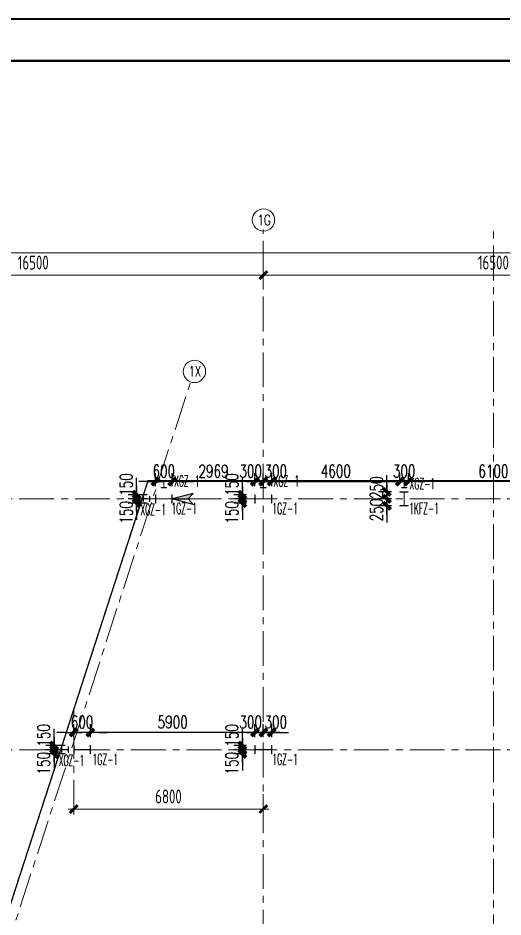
# Model space of a CAD drawing. Extents: x -1201378 to 2367219, y -619313 to 244905.
# Drawn here: x 109345 to 126737, y 212650 to 244905 of the extents above; entities that cross this region are included whole.
import ezdxf
from ezdxf.enums import TextEntityAlignment as Align

# ---------------------------------------------------------------- set-up
doc = ezdxf.new("R2010")
doc.units = 0
doc.header["$LTSCALE"] = 1000
doc.linetypes.add('CENTER', pattern=[2, 1.25, -0.25, 0.25, -0.25])
doc.linetypes.add('HIDDEN', pattern=[0.375, 0.25, -0.125])
doc.layers.get('0').update_dxf_attribs({"linetype": 'CONTINUOUS'})
doc.layers.get('Defpoints').update_dxf_attribs({"linetype": 'CONTINUOUS'})
for name, color, linetype in [('0-cxFrame', 155, 'CONTINUOUS'), ('S-CJGC', 5, 'CONTINUOUS'), ('S-DIMZ', 115, 'CONTINUOUS'), ('S-SGJ', 21, 'CONTINUOUS'), ('S-SHAPE2', 165, 'HIDDEN')]:
    doc.layers.add(name, color=color, linetype=linetype)
for name, color, linetype, lineweight in [('0-cxText', 131, 'CONTINUOUS', 25), ('S-axis', 111, 'CONTINUOUS', 0), ('S-col', 2, 'CONTINUOUS', 0), ('S-dote', 5, 'CENTER', 0)]:
    doc.layers.add(name, color=color, linetype=linetype, lineweight=lineweight)
doc.styles.add('_TCH_AXIS', font='COMPLEX', dxfattribs={"bigfont": 'GBCBIG'})
doc.styles.add('cx_tuming', font='simhei.ttf')
doc.styles.add('cx_tuqian1', font='')
doc.styles.add('SS1', font='tj-romans1.shx', dxfattribs={"width": 0.7, "bigfont": 'tj-hztxt1.shx'})
doc.styles.add('TSSD_Dimension', font='tssdeng.shx', dxfattribs={"width": 0.7, "bigfont": 'hztxt.shx'})
doc.styles.add('黑体', font='simhei.ttf', dxfattribs={"width": 0.8})
doc.styles.get('cx_tuqian1').set_extended_font_data('SimSun')
doc.dimstyles.new('S-150-ARCHI', dxfattribs={"dimscale": 150, "dimtxt": 3, "dimasz": 2, "dimexe": 2, "dimexo": 2, "dimgap": 1, "dimtad": 1, "dimdec": 0, "dimzin": 0, "dimdsep": 46, "dimtxsty": 'SS1', "dimblk1": 'TT', "dimblk2": 'TT', "dimsah": 1, "dimcen": 1, "dimclrd": 256, "dimclre": 256, "dimclrt": 256, "dimadec": 0, "dimazin": 0, "dimtfac": 1, "dimtdec": 0, "dimtix": 1, "dimtmove": 2, "dimatfit": 0, "dimldrblk": 'TT', "dimfxl": 2, "dimtolj": 1, "dimtzin": 0, "dimarcsym": 0})
doc.dimstyles.new('TSSD_200_200', dxfattribs={"dimtxt": 500, "dimasz": 200, "dimexe": 200, "dimexo": 500, "dimgap": 200, "dimtad": 1, "dimdec": 0, "dimzin": 0, "dimdsep": 46, "dimtxsty": 'TSSD_Dimension', "dimblk": 'ARCHTICK', "dimcen": 0, "dimdle": 200, "dimclrt": 7, "dimadec": 0, "dimazin": 0, "dimtfac": 1, "dimtdec": 0, "dimtix": 1, "dimtmove": 2, "dimatfit": 3, "dimfxl": 1, "dimtolj": 1, "dimtzin": 0, "dimarcsym": 0})

# ---------------------------------------------------------------- blocks, each defined once
blk = doc.blocks.new('TK22.A0 L(Dragon)')
at = {"layer": '0-cxFrame', "color": 7, "const_width": 0.5}
blk.add_lwpolyline([(0, 0), (-1486, 0), (-1486, 841), (0, 841)], close=True, dxfattribs=at)
at = {"layer": '0-cxFrame', "const_width": 0.5}
blk.add_lwpolyline([(-80, 10), (-1466, 10), (-1466, 831), (-80, 831)], close=True, dxfattribs=at)
at = {"style": '黑体', "flags": 4}
blk.add_attdef('图幅', text='', height=3.3, dxfattribs=at).set_placement((-40, 3), align=Align.RIGHT)
at = {"layer": '0-cxText', "flags": 4}
for tag, height, style, p in [('建设单位', 3.5, 'cx_tuming', (-45, 240)), ('项目名称', 3.5, 'cx_tuming', (-45, 210)), ('子项名称', 3.5, 'cx_tuming', (-45, 180)), ('工程编号', 3.3, 'cx_tuqian1', (-35, 165)), ('图名1', 3.5, 'cx_tuming', (-45, 87)), ('图名2', 3.5, 'cx_tuming', (-45, 79)), ('图名3', 3.5, 'cx_tuming', (-45, 71)), ('出图日期', 3.3, 'cx_tuqian1', (-39, 60)), ('专业', 3.3, 'cx_tuqian1', (-55, 52)), ('图号', 3.3, 'cx_tuqian1', (-55, 44)), ('版次', 3.3, 'cx_tuqian1', (-20, 44))]:
    blk.add_attdef(tag, text='', height=height, dxfattribs=dict(at, style=style)).set_placement(p, align=Align.MIDDLE)
at = {"layer": 'Defpoints', "color": 6, "flags": 4}
for tag, height, style, p in [('tufu', 3.3, '黑体', (-12, 12)), ('dwfname', 4, 'cx_tuqian1', (-80, 3))]:
    blk.add_attdef(tag, text='', height=height, dxfattribs=dict(at, style=style)).set_placement(p, align=Align.RIGHT)
blk = doc.blocks.new('_FZH')
at = {"layer": 'S-col'}
blk.add_lwpolyline([(-0.375, -0.188), (-0.375, 0.187), (-0.36, 0.187), (-0.36, 0.005), (0.36, 0.005), (0.36, 0.187), (0.375, 0.187), (0.375, -0.188), (0.36, -0.188), (0.36, -0.005), (-0.36, -0.005), (-0.36, -0.188)], close=True, dxfattribs=at)
blk = doc.blocks.new('w4234324')
at = {"layer": 'S-col', "xscale": 800.0000000000005, "yscale": 800.0000000000005, "zscale": 800.0000000000005}
for p in [(-230523, 831820), (-226954, 831820), (-233454, 822820), (-226954, 822820)]:
    blk.add_blockref('_FZH', p, dxfattribs=at)
blk = doc.blocks.new('_ArchTick')
at = {"color": 0, "linetype": 'ByBlock', "const_width": 0.5}
blk.add_lwpolyline([(-0.71, -0.71), (0.71, 0.71)], dxfattribs=at)
blk = doc.blocks.new('*D2995')
at = {"layer": 'Defpoints', "color": 0, "transparency": 16777216}
for p in [(-181858, 123054), (-198358, 122147), (-181858, 122147)]:
    blk.add_point(p, dxfattribs=at)
at = {"layer": 'S-axis', "color": 0, "lineweight": -2, "transparency": 16777216}
for p, q in [((-198358, 122647), (-198358, 123254)), ((-181858, 122647), (-181858, 123254)), ((-198558, 123054), (-181658, 123054))]:
    blk.add_line(p, q, dxfattribs=at)
at = {"layer": 'S-axis', "color": 0, "lineweight": -2, "transparency": 16777216, "xscale": 200, "yscale": 200, "zscale": 200, "rotation": 180}
blk.add_blockref('_ArchTick', (-198358, 123054), dxfattribs=at)
at = {"layer": 'S-axis', "color": 0, "lineweight": -2, "transparency": 16777216, "xscale": 200, "yscale": 200, "zscale": 200}
blk.add_blockref('_ArchTick', (-181858, 123054), dxfattribs=at)
at = {"layer": 'S-axis', "color": 7, "transparency": 16777216, "insert": (-190108, 123504), "char_height": 500, "attachment_point": 5, "style": 'TSSD_Dimension'}
blk.add_mtext('\\A1;16500', dxfattribs=at)
blk = doc.blocks.new('*D2996')
at = {"layer": 'Defpoints', "color": 0, "transparency": 16777216}
for p in [(-165358, 123054), (-181858, 122147), (-165358, 122147)]:
    blk.add_point(p, dxfattribs=at)
at = {"layer": 'S-axis', "color": 0, "lineweight": -2, "transparency": 16777216}
for p, q in [((-181858, 122647), (-181858, 123254)), ((-165358, 122647), (-165358, 123254)), ((-182058, 123054), (-165158, 123054))]:
    blk.add_line(p, q, dxfattribs=at)
at = {"layer": 'S-axis', "color": 0, "lineweight": -2, "transparency": 16777216, "xscale": 200, "yscale": 200, "zscale": 200, "rotation": 180}
blk.add_blockref('_ArchTick', (-181858, 123054), dxfattribs=at)
at = {"layer": 'S-axis', "color": 0, "lineweight": -2, "transparency": 16777216, "xscale": 200, "yscale": 200, "zscale": 200}
blk.add_blockref('_ArchTick', (-165358, 123054), dxfattribs=at)
at = {"layer": 'S-axis', "color": 7, "transparency": 16777216, "insert": (-173608, 123504), "char_height": 500, "attachment_point": 5, "style": 'TSSD_Dimension'}
blk.add_mtext('\\A1;16500', dxfattribs=at)
blk = doc.blocks.new('*D3019')
at = {"layer": 'Defpoints', "color": 0, "transparency": 16777216}
for p in [(-82958, 123854), (-209458, 122247), (-82958, 122247)]:
    blk.add_point(p, dxfattribs=at)
at = {"layer": 'S-axis', "color": 0, "lineweight": -2, "transparency": 16777216}
for p, q in [((-209458, 122747), (-209458, 124054)), ((-82958, 122747), (-82958, 124054)), ((-209658, 123854), (-82758, 123854))]:
    blk.add_line(p, q, dxfattribs=at)
at = {"layer": 'S-axis', "color": 0, "lineweight": -2, "transparency": 16777216, "xscale": 200, "yscale": 200, "zscale": 200, "rotation": 180}
blk.add_blockref('_ArchTick', (-209458, 123854), dxfattribs=at)
at = {"layer": 'S-axis', "color": 0, "lineweight": -2, "transparency": 16777216, "xscale": 200, "yscale": 200, "zscale": 200}
blk.add_blockref('_ArchTick', (-82958, 123854), dxfattribs=at)
at = {"layer": 'S-axis', "color": 7, "transparency": 16777216, "insert": (-146208, 124304), "char_height": 500, "attachment_point": 5, "style": 'TSSD_Dimension'}
blk.add_mtext('\\A1;126500', dxfattribs=at)
blk = doc.blocks.new('*D3035')
at = {"layer": 'Defpoints', "color": 0, "transparency": 16777216}
for p in [(-188658, 104937), (-181858, 104937), (-181858, 103899)]:
    blk.add_point(p, dxfattribs=at)
at = {"layer": 'S-axis', "color": 0, "lineweight": -2, "transparency": 16777216}
for p, q in [((-188658, 104437), (-188658, 103699)), ((-181858, 104437), (-181858, 103699)), ((-188858, 103899), (-181658, 103899))]:
    blk.add_line(p, q, dxfattribs=at)
at = {"layer": 'S-axis', "color": 0, "lineweight": -2, "transparency": 16777216, "xscale": 200, "yscale": 200, "zscale": 200, "rotation": 180}
blk.add_blockref('_ArchTick', (-188658, 103899), dxfattribs=at)
at = {"layer": 'S-axis', "color": 0, "lineweight": -2, "transparency": 16777216, "xscale": 200, "yscale": 200, "zscale": 200}
blk.add_blockref('_ArchTick', (-181858, 103899), dxfattribs=at)
at = {"layer": 'S-axis', "color": 7, "transparency": 16777216, "insert": (-185258, 104349), "char_height": 500, "attachment_point": 5, "style": 'TSSD_Dimension'}
blk.add_mtext('\\A1;6800', dxfattribs=at)
blk = doc.blocks.new('TT')
blk.add_line((-0.97, 0), (0.97, 0))
at = {"const_width": 0.45}
blk.add_lwpolyline([(-0.44, -0.44), (0.44, 0.44)], dxfattribs=at)
blk = doc.blocks.new('*D4987')
at = {"layer": 'Defpoints', "color": 0, "transparency": 16777216}
for p in [(117390, 218652), (117842, 218652), (117842, 218502)]:
    blk.add_point(p, dxfattribs=at)
at = {"layer": 'S-DIMZ', "lineweight": -2, "transparency": 16777216}
for p, q in [((117390, 218952), (117390, 219252)), ((117542, 218652), (117090, 218652)), ((117542, 218502), (117090, 218502)), ((117390, 218502), (117390, 218652)), ((117390, 218202), (117390, 217902))]:
    blk.add_line(p, q, dxfattribs=at)
at = {"layer": 'S-DIMZ', "lineweight": -2, "transparency": 16777216, "xscale": 300, "yscale": 300, "zscale": 300}
for p, rotation in [((117390, 218652), 270), ((117390, 218502), 90)]:
    blk.add_blockref('TT', p, dxfattribs=dict(at, rotation=rotation))
at = {"layer": 'S-DIMZ', "transparency": 16777216, "insert": (117015, 218168), "char_height": 450, "attachment_point": 5, "rotation": 90, "style": 'SS1'}
blk.add_mtext('\\A1;150', dxfattribs=at)
blk = doc.blocks.new('*D4988')
at = {"layer": 'Defpoints', "color": 0, "transparency": 16777216}
for p in [(117390, 218802), (117842, 218802), (117842, 218652)]:
    blk.add_point(p, dxfattribs=at)
at = {"layer": 'S-DIMZ', "lineweight": -2, "transparency": 16777216}
for p, q in [((117390, 219102), (117390, 219402)), ((117542, 218802), (117090, 218802)), ((117390, 218652), (117390, 218802)), ((117542, 218652), (117090, 218652)), ((117390, 218352), (117390, 218052))]:
    blk.add_line(p, q, dxfattribs=at)
at = {"layer": 'S-DIMZ', "lineweight": -2, "transparency": 16777216, "xscale": 300, "yscale": 300, "zscale": 300}
for p, rotation in [((117390, 218802), 270), ((117390, 218652), 90)]:
    blk.add_blockref('TT', p, dxfattribs=dict(at, rotation=rotation))
at = {"layer": 'S-DIMZ', "transparency": 16777216, "insert": (117015, 219167), "char_height": 450, "attachment_point": 5, "rotation": 90, "style": 'SS1'}
blk.add_mtext('\\A1;150', dxfattribs=at)
blk = doc.blocks.new('*D4989')
at = {"layer": 'Defpoints', "color": 0, "transparency": 16777216}
for p in [(118142, 219270), (117842, 218802), (118142, 218802)]:
    blk.add_point(p, dxfattribs=at)
at = {"layer": 'S-DIMZ', "lineweight": -2, "transparency": 16777216}
for p, q in [((117842, 219102), (117842, 219570)), ((118142, 219102), (118142, 219570)), ((117542, 219270), (117242, 219270)), ((117842, 219270), (118142, 219270)), ((118442, 219270), (118742, 219270))]:
    blk.add_line(p, q, dxfattribs=at)
at = {"layer": 'S-DIMZ', "lineweight": -2, "transparency": 16777216, "xscale": 300, "yscale": 300, "zscale": 300}
blk.add_blockref('TT', (117842, 219270), dxfattribs=at)
at = {"layer": 'S-DIMZ', "lineweight": -2, "transparency": 16777216, "xscale": 300, "yscale": 300, "zscale": 300, "rotation": 180}
blk.add_blockref('TT', (118142, 219270), dxfattribs=at)
at = {"layer": 'S-DIMZ', "transparency": 16777216, "insert": (117689, 219645), "char_height": 450, "attachment_point": 5, "style": 'SS1'}
blk.add_mtext('\\A1;300', dxfattribs=at)
blk = doc.blocks.new('*D4990')
at = {"layer": 'Defpoints', "color": 0, "transparency": 16777216}
for p in [(118442, 219270), (118142, 218802), (118442, 218802)]:
    blk.add_point(p, dxfattribs=at)
at = {"layer": 'S-DIMZ', "lineweight": -2, "transparency": 16777216}
for p, q in [((118142, 219102), (118142, 219570)), ((118442, 219102), (118442, 219570)), ((117842, 219270), (117542, 219270)), ((118142, 219270), (118442, 219270)), ((118742, 219270), (119042, 219270))]:
    blk.add_line(p, q, dxfattribs=at)
at = {"layer": 'S-DIMZ', "lineweight": -2, "transparency": 16777216, "xscale": 300, "yscale": 300, "zscale": 300}
blk.add_blockref('TT', (118142, 219270), dxfattribs=at)
at = {"layer": 'S-DIMZ', "lineweight": -2, "transparency": 16777216, "xscale": 300, "yscale": 300, "zscale": 300, "rotation": 180}
blk.add_blockref('TT', (118442, 219270), dxfattribs=at)
at = {"layer": 'S-DIMZ', "transparency": 16777216, "insert": (118589, 219645), "char_height": 450, "attachment_point": 5, "style": 'SS1'}
blk.add_mtext('\\A1;300', dxfattribs=at)
blk = doc.blocks.new('*D4975')
at = {"layer": 'Defpoints', "color": 0, "transparency": 16777216}
for p in [(117390, 227652), (117842, 227652), (117842, 227502)]:
    blk.add_point(p, dxfattribs=at)
at = {"layer": 'S-DIMZ', "lineweight": -2, "transparency": 16777216}
for p, q in [((117390, 227952), (117390, 228252)), ((117542, 227652), (117090, 227652)), ((117542, 227502), (117090, 227502)), ((117390, 227502), (117390, 227652)), ((117390, 227202), (117390, 226902))]:
    blk.add_line(p, q, dxfattribs=at)
at = {"layer": 'S-DIMZ', "lineweight": -2, "transparency": 16777216, "xscale": 300, "yscale": 300, "zscale": 300}
for p, rotation in [((117390, 227652), 270), ((117390, 227502), 90)]:
    blk.add_blockref('TT', p, dxfattribs=dict(at, rotation=rotation))
at = {"layer": 'S-DIMZ', "transparency": 16777216, "insert": (117015, 227168), "char_height": 450, "attachment_point": 5, "rotation": 90, "style": 'SS1'}
blk.add_mtext('\\A1;150', dxfattribs=at)
blk = doc.blocks.new('*D4976')
at = {"layer": 'Defpoints', "color": 0, "transparency": 16777216}
for p in [(117390, 227802), (117842, 227802), (117842, 227652)]:
    blk.add_point(p, dxfattribs=at)
at = {"layer": 'S-DIMZ', "lineweight": -2, "transparency": 16777216}
for p, q in [((117390, 228102), (117390, 228402)), ((117542, 227802), (117090, 227802)), ((117390, 227652), (117390, 227802)), ((117542, 227652), (117090, 227652)), ((117390, 227352), (117390, 227052))]:
    blk.add_line(p, q, dxfattribs=at)
at = {"layer": 'S-DIMZ', "lineweight": -2, "transparency": 16777216, "xscale": 300, "yscale": 300, "zscale": 300}
for p, rotation in [((117390, 227802), 270), ((117390, 227652), 90)]:
    blk.add_blockref('TT', p, dxfattribs=dict(at, rotation=rotation))
at = {"layer": 'S-DIMZ', "transparency": 16777216, "insert": (117015, 228167), "char_height": 450, "attachment_point": 5, "rotation": 90, "style": 'SS1'}
blk.add_mtext('\\A1;150', dxfattribs=at)
blk = doc.blocks.new('*D4977')
at = {"layer": 'Defpoints', "color": 0, "transparency": 16777216}
for p in [(118142, 228270), (117842, 227802), (118142, 227802)]:
    blk.add_point(p, dxfattribs=at)
at = {"layer": 'S-DIMZ', "lineweight": -2, "transparency": 16777216}
for p, q in [((117842, 228102), (117842, 228570)), ((118142, 228102), (118142, 228570)), ((117542, 228270), (117242, 228270)), ((117842, 228270), (118142, 228270)), ((118442, 228270), (118742, 228270))]:
    blk.add_line(p, q, dxfattribs=at)
at = {"layer": 'S-DIMZ', "lineweight": -2, "transparency": 16777216, "xscale": 300, "yscale": 300, "zscale": 300}
blk.add_blockref('TT', (117842, 228270), dxfattribs=at)
at = {"layer": 'S-DIMZ', "lineweight": -2, "transparency": 16777216, "xscale": 300, "yscale": 300, "zscale": 300, "rotation": 180}
blk.add_blockref('TT', (118142, 228270), dxfattribs=at)
at = {"layer": 'S-DIMZ', "transparency": 16777216, "insert": (117689, 228645), "char_height": 450, "attachment_point": 5, "style": 'SS1'}
blk.add_mtext('\\A1;300', dxfattribs=at)
blk = doc.blocks.new('*D4978')
at = {"layer": 'Defpoints', "color": 0, "transparency": 16777216}
for p in [(118442, 228270), (118142, 227802), (118442, 227802)]:
    blk.add_point(p, dxfattribs=at)
at = {"layer": 'S-DIMZ', "lineweight": -2, "transparency": 16777216}
for p, q in [((118142, 228102), (118142, 228570)), ((118442, 228102), (118442, 228570)), ((117842, 228270), (117542, 228270)), ((118142, 228270), (118442, 228270)), ((118742, 228270), (119042, 228270))]:
    blk.add_line(p, q, dxfattribs=at)
at = {"layer": 'S-DIMZ', "lineweight": -2, "transparency": 16777216, "xscale": 300, "yscale": 300, "zscale": 300}
blk.add_blockref('TT', (118142, 228270), dxfattribs=at)
at = {"layer": 'S-DIMZ', "lineweight": -2, "transparency": 16777216, "xscale": 300, "yscale": 300, "zscale": 300, "rotation": 180}
blk.add_blockref('TT', (118442, 228270), dxfattribs=at)
at = {"layer": 'S-DIMZ', "transparency": 16777216, "insert": (118589, 228645), "char_height": 450, "attachment_point": 5, "style": 'SS1'}
blk.add_mtext('\\A1;300', dxfattribs=at)
blk = doc.blocks.new('*D5107')
at = {"layer": 'Defpoints', "color": 0, "transparency": 16777216}
for p in [(113597, 227652), (114273, 227652), (114273, 227502)]:
    blk.add_point(p, dxfattribs=at)
at = {"layer": 'S-DIMZ', "lineweight": -2, "transparency": 16777216}
for p, q in [((113597, 227952), (113597, 228252)), ((113973, 227652), (113297, 227652)), ((113973, 227502), (113297, 227502)), ((113597, 227502), (113597, 227652)), ((113597, 227202), (113597, 226902))]:
    blk.add_line(p, q, dxfattribs=at)
at = {"layer": 'S-DIMZ', "lineweight": -2, "transparency": 16777216, "xscale": 300, "yscale": 300, "zscale": 300}
for p, rotation in [((113597, 227652), 270), ((113597, 227502), 90)]:
    blk.add_blockref('TT', p, dxfattribs=dict(at, rotation=rotation))
at = {"layer": 'S-DIMZ', "transparency": 16777216, "insert": (113222, 227168), "char_height": 450, "attachment_point": 5, "rotation": 90, "style": 'SS1'}
blk.add_mtext('\\A1;150', dxfattribs=at)
blk = doc.blocks.new('*D5108')
at = {"layer": 'Defpoints', "color": 0, "transparency": 16777216}
for p in [(113597, 227802), (114273, 227802), (114273, 227652)]:
    blk.add_point(p, dxfattribs=at)
at = {"layer": 'S-DIMZ', "lineweight": -2, "transparency": 16777216}
for p, q in [((113597, 228102), (113597, 228402)), ((113973, 227802), (113297, 227802)), ((113597, 227652), (113597, 227802)), ((113973, 227652), (113297, 227652)), ((113597, 227352), (113597, 227052))]:
    blk.add_line(p, q, dxfattribs=at)
at = {"layer": 'S-DIMZ', "lineweight": -2, "transparency": 16777216, "xscale": 300, "yscale": 300, "zscale": 300}
for p, rotation in [((113597, 227802), 270), ((113597, 227652), 90)]:
    blk.add_blockref('TT', p, dxfattribs=dict(at, rotation=rotation))
at = {"layer": 'S-DIMZ', "transparency": 16777216, "insert": (113222, 228167), "char_height": 450, "attachment_point": 5, "rotation": 90, "style": 'SS1'}
blk.add_mtext('\\A1;150', dxfattribs=at)
blk = doc.blocks.new('*D5109')
at = {"layer": 'Defpoints', "color": 0, "transparency": 16777216}
for p in [(114873, 228270), (114873, 227802), (117842, 227802)]:
    blk.add_point(p, dxfattribs=at)
at = {"layer": 'S-DIMZ', "lineweight": -2, "transparency": 16777216}
for p, q in [((114873, 228102), (114873, 228570)), ((117842, 228102), (117842, 228570)), ((117542, 228270), (115173, 228270))]:
    blk.add_line(p, q, dxfattribs=at)
at = {"layer": 'S-DIMZ', "lineweight": -2, "transparency": 16777216, "xscale": 300, "yscale": 300, "zscale": 300, "rotation": 180}
blk.add_blockref('TT', (114873, 228270), dxfattribs=at)
at = {"layer": 'S-DIMZ', "lineweight": -2, "transparency": 16777216, "xscale": 300, "yscale": 300, "zscale": 300}
blk.add_blockref('TT', (117842, 228270), dxfattribs=at)
at = {"layer": 'S-DIMZ', "transparency": 16777216, "insert": (116357, 228645), "char_height": 450, "attachment_point": 5, "style": 'SS1'}
blk.add_mtext('\\A1;2969', dxfattribs=at)
blk = doc.blocks.new('*D5110')
at = {"layer": 'Defpoints', "color": 0, "transparency": 16777216}
for p in [(114273, 228270), (114273, 227802), (114873, 227802)]:
    blk.add_point(p, dxfattribs=at)
at = {"layer": 'S-DIMZ', "lineweight": -2, "transparency": 16777216}
for p, q in [((114273, 228102), (114273, 228570)), ((114873, 228102), (114873, 228570)), ((113973, 228270), (113673, 228270)), ((114873, 228270), (114273, 228270)), ((115173, 228270), (115473, 228270))]:
    blk.add_line(p, q, dxfattribs=at)
at = {"layer": 'S-DIMZ', "lineweight": -2, "transparency": 16777216, "xscale": 300, "yscale": 300, "zscale": 300}
blk.add_blockref('TT', (114273, 228270), dxfattribs=at)
at = {"layer": 'S-DIMZ', "lineweight": -2, "transparency": 16777216, "xscale": 300, "yscale": 300, "zscale": 300, "rotation": 180}
blk.add_blockref('TT', (114873, 228270), dxfattribs=at)
at = {"layer": 'S-DIMZ', "transparency": 16777216, "insert": (114573, 228645), "char_height": 450, "attachment_point": 5, "style": 'SS1'}
blk.add_mtext('\\A1;600', dxfattribs=at)
blk = doc.blocks.new('*D5112')
at = {"layer": 'Defpoints', "color": 0, "transparency": 16777216}
for p in [(110640, 218652), (111342, 218652), (111342, 218502)]:
    blk.add_point(p, dxfattribs=at)
at = {"layer": 'S-DIMZ', "lineweight": -2, "transparency": 16777216}
for p, q in [((110640, 218952), (110640, 219252)), ((111042, 218652), (110340, 218652)), ((111042, 218502), (110340, 218502)), ((110640, 218502), (110640, 218652)), ((110640, 218202), (110640, 217902))]:
    blk.add_line(p, q, dxfattribs=at)
at = {"layer": 'S-DIMZ', "lineweight": -2, "transparency": 16777216, "xscale": 300, "yscale": 300, "zscale": 300}
for p, rotation in [((110640, 218652), 270), ((110640, 218502), 90)]:
    blk.add_blockref('TT', p, dxfattribs=dict(at, rotation=rotation))
at = {"layer": 'S-DIMZ', "transparency": 16777216, "insert": (110265, 218168), "char_height": 450, "attachment_point": 5, "rotation": 90, "style": 'SS1'}
blk.add_mtext('\\A1;150', dxfattribs=at)
blk = doc.blocks.new('*D5113')
at = {"layer": 'Defpoints', "color": 0, "transparency": 16777216}
for p in [(110640, 218802), (111342, 218802), (111342, 218652)]:
    blk.add_point(p, dxfattribs=at)
at = {"layer": 'S-DIMZ', "lineweight": -2, "transparency": 16777216}
for p, q in [((110640, 219102), (110640, 219402)), ((111042, 218802), (110340, 218802)), ((110640, 218652), (110640, 218802)), ((111042, 218652), (110340, 218652)), ((110640, 218352), (110640, 218052))]:
    blk.add_line(p, q, dxfattribs=at)
at = {"layer": 'S-DIMZ', "lineweight": -2, "transparency": 16777216, "xscale": 300, "yscale": 300, "zscale": 300}
for p, rotation in [((110640, 218802), 270), ((110640, 218652), 90)]:
    blk.add_blockref('TT', p, dxfattribs=dict(at, rotation=rotation))
at = {"layer": 'S-DIMZ', "transparency": 16777216, "insert": (110265, 219167), "char_height": 450, "attachment_point": 5, "rotation": 90, "style": 'SS1'}
blk.add_mtext('\\A1;150', dxfattribs=at)
blk = doc.blocks.new('*D5114')
at = {"layer": 'Defpoints', "color": 0, "transparency": 16777216}
for p in [(111942, 219270), (111942, 218802), (117842, 218802)]:
    blk.add_point(p, dxfattribs=at)
at = {"layer": 'S-DIMZ', "lineweight": -2, "transparency": 16777216}
for p, q in [((111942, 219102), (111942, 219570)), ((117842, 219102), (117842, 219570)), ((117542, 219270), (112242, 219270))]:
    blk.add_line(p, q, dxfattribs=at)
at = {"layer": 'S-DIMZ', "lineweight": -2, "transparency": 16777216, "xscale": 300, "yscale": 300, "zscale": 300, "rotation": 180}
blk.add_blockref('TT', (111942, 219270), dxfattribs=at)
at = {"layer": 'S-DIMZ', "lineweight": -2, "transparency": 16777216, "xscale": 300, "yscale": 300, "zscale": 300}
blk.add_blockref('TT', (117842, 219270), dxfattribs=at)
at = {"layer": 'S-DIMZ', "transparency": 16777216, "insert": (114892, 219645), "char_height": 450, "attachment_point": 5, "style": 'SS1'}
blk.add_mtext('\\A1;5900', dxfattribs=at)
blk = doc.blocks.new('*D5111')
at = {"layer": 'Defpoints', "color": 0, "transparency": 16777216}
for p in [(111342, 219270), (111342, 218802), (111942, 218802)]:
    blk.add_point(p, dxfattribs=at)
at = {"layer": 'S-DIMZ', "lineweight": -2, "transparency": 16777216}
for p, q in [((111342, 219102), (111342, 219570)), ((111942, 219102), (111942, 219570)), ((111042, 219270), (110742, 219270)), ((111942, 219270), (111342, 219270)), ((112242, 219270), (112542, 219270))]:
    blk.add_line(p, q, dxfattribs=at)
at = {"layer": 'S-DIMZ', "lineweight": -2, "transparency": 16777216, "xscale": 300, "yscale": 300, "zscale": 300}
blk.add_blockref('TT', (111342, 219270), dxfattribs=at)
at = {"layer": 'S-DIMZ', "lineweight": -2, "transparency": 16777216, "xscale": 300, "yscale": 300, "zscale": 300, "rotation": 180}
blk.add_blockref('TT', (111942, 219270), dxfattribs=at)
at = {"layer": 'S-DIMZ', "transparency": 16777216, "insert": (111642, 219645), "char_height": 450, "attachment_point": 5, "style": 'SS1'}
blk.add_mtext('\\A1;600', dxfattribs=at)
blk = doc.blocks.new('*D5218')
at = {"layer": 'Defpoints', "color": 0, "transparency": 16777216}
for p in [(123042, 227902), (122573, 227652), (123042, 227652)]:
    blk.add_point(p, dxfattribs=at)
at = {"layer": 'S-DIMZ', "lineweight": -2, "transparency": 16777216}
for p, q in [((122573, 228202), (122573, 228502)), ((122742, 227902), (122273, 227902)), ((122573, 227902), (122573, 227652)), ((122742, 227652), (122273, 227652)), ((122573, 227352), (122573, 227052))]:
    blk.add_line(p, q, dxfattribs=at)
at = {"layer": 'S-DIMZ', "lineweight": -2, "transparency": 16777216, "xscale": 300, "yscale": 300, "zscale": 300}
for p, rotation in [((122573, 227902), 270), ((122573, 227652), 90)]:
    blk.add_blockref('TT', p, dxfattribs=dict(at, rotation=rotation))
at = {"layer": 'S-DIMZ', "transparency": 16777216, "insert": (122198, 228055), "char_height": 450, "attachment_point": 5, "rotation": 90, "style": 'SS1'}
blk.add_mtext('\\A1;250', dxfattribs=at)
blk = doc.blocks.new('*D5219')
at = {"layer": 'Defpoints', "color": 0, "transparency": 16777216}
for p in [(122573, 227402), (123042, 227652), (123042, 227402)]:
    blk.add_point(p, dxfattribs=at)
at = {"layer": 'S-DIMZ', "lineweight": -2, "transparency": 16777216}
for p, q in [((122573, 227952), (122573, 228252)), ((122742, 227652), (122273, 227652)), ((122742, 227402), (122273, 227402)), ((122573, 227652), (122573, 227402)), ((122573, 227102), (122573, 226802))]:
    blk.add_line(p, q, dxfattribs=at)
at = {"layer": 'S-DIMZ', "lineweight": -2, "transparency": 16777216, "xscale": 300, "yscale": 300, "zscale": 300}
for p, rotation in [((122573, 227652), 270), ((122573, 227402), 90)]:
    blk.add_blockref('TT', p, dxfattribs=dict(at, rotation=rotation))
at = {"layer": 'S-DIMZ', "transparency": 16777216, "insert": (122198, 227254), "char_height": 450, "attachment_point": 5, "rotation": 90, "style": 'SS1'}
blk.add_mtext('\\A1;250', dxfattribs=at)
blk = doc.blocks.new('*D5220')
at = {"layer": 'Defpoints', "color": 0, "transparency": 16777216}
for p in [(123342, 228270), (123042, 227902), (123342, 227902)]:
    blk.add_point(p, dxfattribs=at)
at = {"layer": 'S-DIMZ', "lineweight": -2, "transparency": 16777216}
for p, q in [((123042, 228202), (123042, 228570)), ((123342, 228202), (123342, 228570)), ((122742, 228270), (122442, 228270)), ((123042, 228270), (123342, 228270)), ((123642, 228270), (123942, 228270))]:
    blk.add_line(p, q, dxfattribs=at)
at = {"layer": 'S-DIMZ', "lineweight": -2, "transparency": 16777216, "xscale": 300, "yscale": 300, "zscale": 300}
blk.add_blockref('TT', (123042, 228270), dxfattribs=at)
at = {"layer": 'S-DIMZ', "lineweight": -2, "transparency": 16777216, "xscale": 300, "yscale": 300, "zscale": 300, "rotation": 180}
blk.add_blockref('TT', (123342, 228270), dxfattribs=at)
at = {"layer": 'S-DIMZ', "transparency": 16777216, "insert": (123192, 228645), "char_height": 450, "attachment_point": 5, "style": 'SS1'}
blk.add_mtext('\\A1;300', dxfattribs=at)
blk = doc.blocks.new('*D5224')
at = {"layer": 'Defpoints', "color": 0, "transparency": 16777216}
for p in [(123042, 228270), (118442, 227802), (123042, 227902)]:
    blk.add_point(p, dxfattribs=at)
at = {"layer": 'S-DIMZ', "lineweight": -2, "transparency": 16777216}
for p, q in [((118442, 228102), (118442, 228570)), ((123042, 228202), (123042, 228570)), ((118742, 228270), (122742, 228270))]:
    blk.add_line(p, q, dxfattribs=at)
at = {"layer": 'S-DIMZ', "lineweight": -2, "transparency": 16777216, "xscale": 300, "yscale": 300, "zscale": 300, "rotation": 180}
blk.add_blockref('TT', (118442, 228270), dxfattribs=at)
at = {"layer": 'S-DIMZ', "lineweight": -2, "transparency": 16777216, "xscale": 300, "yscale": 300, "zscale": 300}
blk.add_blockref('TT', (123042, 228270), dxfattribs=at)
at = {"layer": 'S-DIMZ', "transparency": 16777216, "insert": (120742, 228645), "char_height": 450, "attachment_point": 5, "style": 'SS1'}
blk.add_mtext('\\A1;4600', dxfattribs=at)
blk = doc.blocks.new('*D5225')
at = {"layer": 'Defpoints', "color": 0, "transparency": 16777216}
for p in [(123342, 228270), (123342, 227902), (129442, 227902)]:
    blk.add_point(p, dxfattribs=at)
at = {"layer": 'S-DIMZ', "lineweight": -2, "transparency": 16777216}
for p, q in [((123342, 228202), (123342, 228570)), ((129442, 228202), (129442, 228570)), ((129142, 228270), (123642, 228270))]:
    blk.add_line(p, q, dxfattribs=at)
at = {"layer": 'S-DIMZ', "lineweight": -2, "transparency": 16777216, "xscale": 300, "yscale": 300, "zscale": 300, "rotation": 180}
blk.add_blockref('TT', (123342, 228270), dxfattribs=at)
at = {"layer": 'S-DIMZ', "lineweight": -2, "transparency": 16777216, "xscale": 300, "yscale": 300, "zscale": 300}
blk.add_blockref('TT', (129442, 228270), dxfattribs=at)
at = {"layer": 'S-DIMZ', "transparency": 16777216, "insert": (126392, 228645), "char_height": 450, "attachment_point": 5, "style": 'SS1'}
blk.add_mtext('\\A1;6100', dxfattribs=at)
blk = doc.blocks.new('S-CJGC')
at = {"layer": 'S-CJGC'}
for p, q in [((-131, -119), (0, 381)), ((131, -119), (0, 381)), ((0, 381), (0, 0)), ((0, 0), (-131, -119)), ((0, 0), (131, -119))]:
    blk.add_line(p, q, dxfattribs=at)
blk.add_solid([(131, -119), (0, 0), (0, 381)], dxfattribs=at)
blk = doc.blocks.new('1#轴网')
at = {"layer": 'S-axis'}
for centre in [(-181853.4, 125033.1), (-184329.1, 119599.4)]:
    blk.add_circle(centre, 400, dxfattribs=at)
at = {"layer": 'S-dote'}
for p, q in [((-181858.5, 19033.1), (-181858.5, 124689.3)), ((-173608.5, 18867), (-173608.5, 124689.3)), ((-99358.5, 115027), (-216950.7, 115027)), ((-188658.5, 103697), (-188658.5, 107487)), ((-99358.5, 106027), (-216950.7, 106027))]:
    blk.add_line(p, q, dxfattribs=at)
blk.add_lwpolyline([(-210946, 37609.6), (-184459.5, 119241.7)], dxfattribs=at)
at = {"layer": 'S-axis', "style": '_TCH_AXIS', "width": 0.705882}
for s, p in [('1G', (-182061.3, 124845.6)), ('1X', (-184537.1, 119411.9))]:
    blk.add_text(s, height=374.97, dxfattribs=at).set_placement(p)
at = {"layer": 'S-axis'}
for p1, p2, distance, picture, middle in [((-209458.5, 122247), (-82958.5, 122247), 1606.7, '*D3019', (-146208.5, 124303.7)), ((-198358.5, 122147), (-181858.5, 122147), 906.7, '*D2995', (-190108.5, 123503.7)), ((-181858.5, 122147), (-165358.5, 122147), 906.7, '*D2996', (-173608.5, 123503.7)), ((-188658.5, 104937), (-181858.5, 104937), -1037.5, '*D3035', (-185258.5, 104349.5))]:
    dim = blk.add_aligned_dim(p1=p1, p2=p2, distance=distance, dimstyle='TSSD_200_200', dxfattribs=at)
    dim.commit()
    dim.dimension.update_dxf_attribs({"geometry": picture, "text_midpoint": middle})

msp = doc.modelspace()

# ---------------------------------------------------------------- linework, layer by layer
at = {"layer": 'S-col'}
for points in [[(114673, 228301.8), (114473, 228301.8), (114473, 228289.8), (114569, 228289.8), (114569, 228063.8), (114473, 228063.8), (114473, 228051.8), (114673, 228051.8), (114673, 228063.8), (114577, 228063.8), (114577, 228289.8), (114673, 228289.8)], [(118241.5, 228301.8), (118041.5, 228301.8), (118041.5, 228289.8), (118137.5, 228289.8), (118137.5, 228063.8), (118041.5, 228063.8), (118041.5, 228051.8), (118241.5, 228051.8), (118241.5, 228063.8), (118145.5, 228063.8), (118145.5, 228289.8), (118241.5, 228289.8)], [(123291.5, 228301.8), (123091.5, 228301.8), (123091.5, 228289.8), (123187.5, 228289.8), (123187.5, 228063.8), (123091.5, 228063.8), (123091.5, 228051.8), (123291.5, 228051.8), (123291.5, 228063.8), (123195.5, 228063.8), (123195.5, 228289.8), (123291.5, 228289.8)], [(123341.5, 227401.8), (123041.5, 227401.8), (123041.5, 227413.8), (123187.5, 227413.8), (123187.5, 227889.8), (123041.5, 227889.8), (123041.5, 227901.8), (123341.5, 227901.8), (123341.5, 227889.8), (123195.5, 227889.8), (123195.5, 227413.8), (123341.5, 227413.8)]]:
    msp.add_lwpolyline(points, close=True, dxfattribs=at)
at = {"layer": 'S-col', "color": 6}
for points in [[(113828.1, 227751.8), (113828.1, 227551.8), (113840.1, 227551.8), (113840.1, 227647.8), (114066.1, 227647.8), (114066.1, 227551.8), (114078.1, 227551.8), (114078.1, 227751.8), (114066.1, 227751.8), (114066.1, 227655.8), (113840.1, 227655.8), (113840.1, 227751.8)], [(110907.9, 218751.8), (110907.9, 218551.8), (110919.9, 218551.8), (110919.9, 218647.8), (111145.9, 218647.8), (111145.9, 218551.8), (111157.9, 218551.8), (111157.9, 218751.8), (111145.9, 218751.8), (111145.9, 218655.8), (110919.9, 218655.8), (110919.9, 218751.8)]]:
    msp.add_lwpolyline(points, close=True, dxfattribs=at)
at = {"layer": 'S-SHAPE2', "ltscale": 2, "const_width": 50}
msp.add_lwpolyline([(201041.5, 137001.8), (90591.5, 137001.8), (90591.5, 156136.3), (114006.5, 228301.8), (201041.5, 228301.8)], dxfattribs=at)

# ---------------------------------------------------------------- block references
at = {"layer": '0-cxFrame', "xscale": 150, "yscale": 150, "zscale": 150}
msp.add_blockref('TK22.A0 L(Dragon)', (267181.8, 118717.3), dxfattribs=at)
at = {"layer": 'S-axis'}
msp.add_blockref('1#轴网', (300000, 112624.8), dxfattribs=at)
at = {"layer": 'S-CJGC', "xscale": 1.5, "yscale": 1.5, "zscale": 1.5, "rotation": 90.00000000000001}
msp.add_blockref('S-CJGC', (115444.7, 227651.8), dxfattribs=at)
at = {"layer": 'S-col'}
msp.add_blockref('w4234324', (345095.7, -604168.2), dxfattribs=at)

# ---------------------------------------------------------------- texts
at = {"layer": 'S-SGJ', "style": 'SS1', "width": 0.5}
for s, p in [('XGZ-1', (114941.8, 228290.2)), ('XGZ-1', (118510.3, 228290.2)), ('XGZ-1', (123384.7, 228197.5)), ('XGZ-1', (113735.6, 227268.1)), ('1GZ-1', (114845.1, 227308.2)), ('1GZ-1', (118465.5, 227308.2)), ('1KFZ-1', (123369.1, 227308.2)), ('XGZ-1', (110804.1, 218268.1)), ('1GZ-1', (112017.5, 218308.2)), ('1GZ-1', (118465.5, 218308.2))]:
    msp.add_text(s, height=400, dxfattribs=at).set_placement(p, align=Align.MIDDLE_LEFT)

# ---------------------------------------------------------------- dimensions: what is measured, and where the dimension line sits
at = {"layer": 'S-DIMZ'}
for base, p1, p2, picture, middle in [((114273, 228270), (114873, 227801.8), (114273, 227801.8), '*D5110', (114573, 228645)), ((114873.0295, 228269.9957), (117841.537, 227801.8188), (114873.0295, 227801.8188), '*D5109', (116357.2832, 228644.9957)), ((123041.5, 228270), (118441.5, 227801.8), (123041.5, 227901.8), '*D5224', (120741.5, 228645)), ((123341.5, 228270), (123041.5, 227901.8), (123341.5, 227901.8), '*D5220', (123191.5, 228645)), ((111341.5, 219270), (111941.5, 218801.8), (111341.5, 218801.8), '*D5111', (111641.5, 219645)), ((111941.5, 219270), (117841.5, 218801.8), (111941.5, 218801.8), '*D5114', (114891.5, 219645))]:
    dim = msp.add_linear_dim(base=base, p1=p1, p2=p2, dimstyle='S-150-ARCHI', dxfattribs=at)
    dim.commit()
    dim.dimension.update_dxf_attribs({"geometry": picture, "text_midpoint": middle})
for base, p1, p2, picture, middle in [((118141.5, 228270), (117841.5, 227801.8), (118141.5, 227801.8), '*D4977', (117688.6, 228645)), ((118441.5, 228270), (118141.5, 227801.8), (118441.5, 227801.8), '*D4978', (118589.3, 228645)), ((118141.5, 219270), (117841.5, 218801.8), (118141.5, 218801.8), '*D4989', (117688.6, 219645)), ((118441.5, 219270), (118141.5, 218801.8), (118441.5, 218801.8), '*D4990', (118589.3, 219645))]:
    dim = msp.add_linear_dim(base=base, p1=p1, p2=p2, dimstyle='S-150-ARCHI', dxfattribs=at)
    dim.commit()
    dim.dimension.update_dxf_attribs({"geometry": picture, "text_midpoint": middle, "dimtype": 160})
dim = msp.add_linear_dim(base=(123341.5, 228270), p1=(129441.5, 227901.8), p2=(123341.5, 227901.8), angle=180, dimstyle='S-150-ARCHI', dxfattribs=at)
dim.commit()
dim.dimension.update_dxf_attribs({"geometry": '*D5225', "text_midpoint": (126391.5, 228645)})
for base, p1, p2, angle, picture, middle in [((113597.4, 227801.8), (114273, 227651.8), (114273, 227801.8), 90, '*D5108', (113222.4, 228166.7)), ((117390.1, 227801.8), (117841.5, 227651.8), (117841.5, 227801.8), 90, '*D4976', (117015.1, 228166.7)), ((122573.4, 227651.8), (123041.5, 227901.8), (123041.5, 227651.8), 270, '*D5218', (122198.4, 228054.7)), ((113597.4, 227651.8), (114273, 227501.8), (114273, 227651.8), 90, '*D5107', (113222.4, 227168)), ((117390.1, 227651.8), (117841.5, 227501.8), (117841.5, 227651.8), 90, '*D4975', (117015.1, 227168)), ((122573.4, 227401.8), (123041.5, 227651.8), (123041.5, 227401.8), 270, '*D5219', (122198.4, 227254.1)), ((110640.1, 218801.8), (111341.5, 218651.8), (111341.5, 218801.8), 90, '*D5113', (110265.1, 219166.7)), ((117390.1, 218801.8), (117841.5, 218651.8), (117841.5, 218801.8), 90, '*D4988', (117015.1, 219166.7)), ((110640.1, 218651.8), (111341.5, 218501.8), (111341.5, 218651.8), 90, '*D5112', (110265.1, 218168)), ((117390.1, 218651.8), (117841.5, 218501.8), (117841.5, 218651.8), 90, '*D4987', (117015.1, 218168))]:
    dim = msp.add_linear_dim(base=base, p1=p1, p2=p2, angle=angle, dimstyle='S-150-ARCHI', dxfattribs=at)
    dim.commit()
    dim.dimension.update_dxf_attribs({"geometry": picture, "text_midpoint": middle, "dimtype": 160})

doc.saveas('drawing.dxf')
